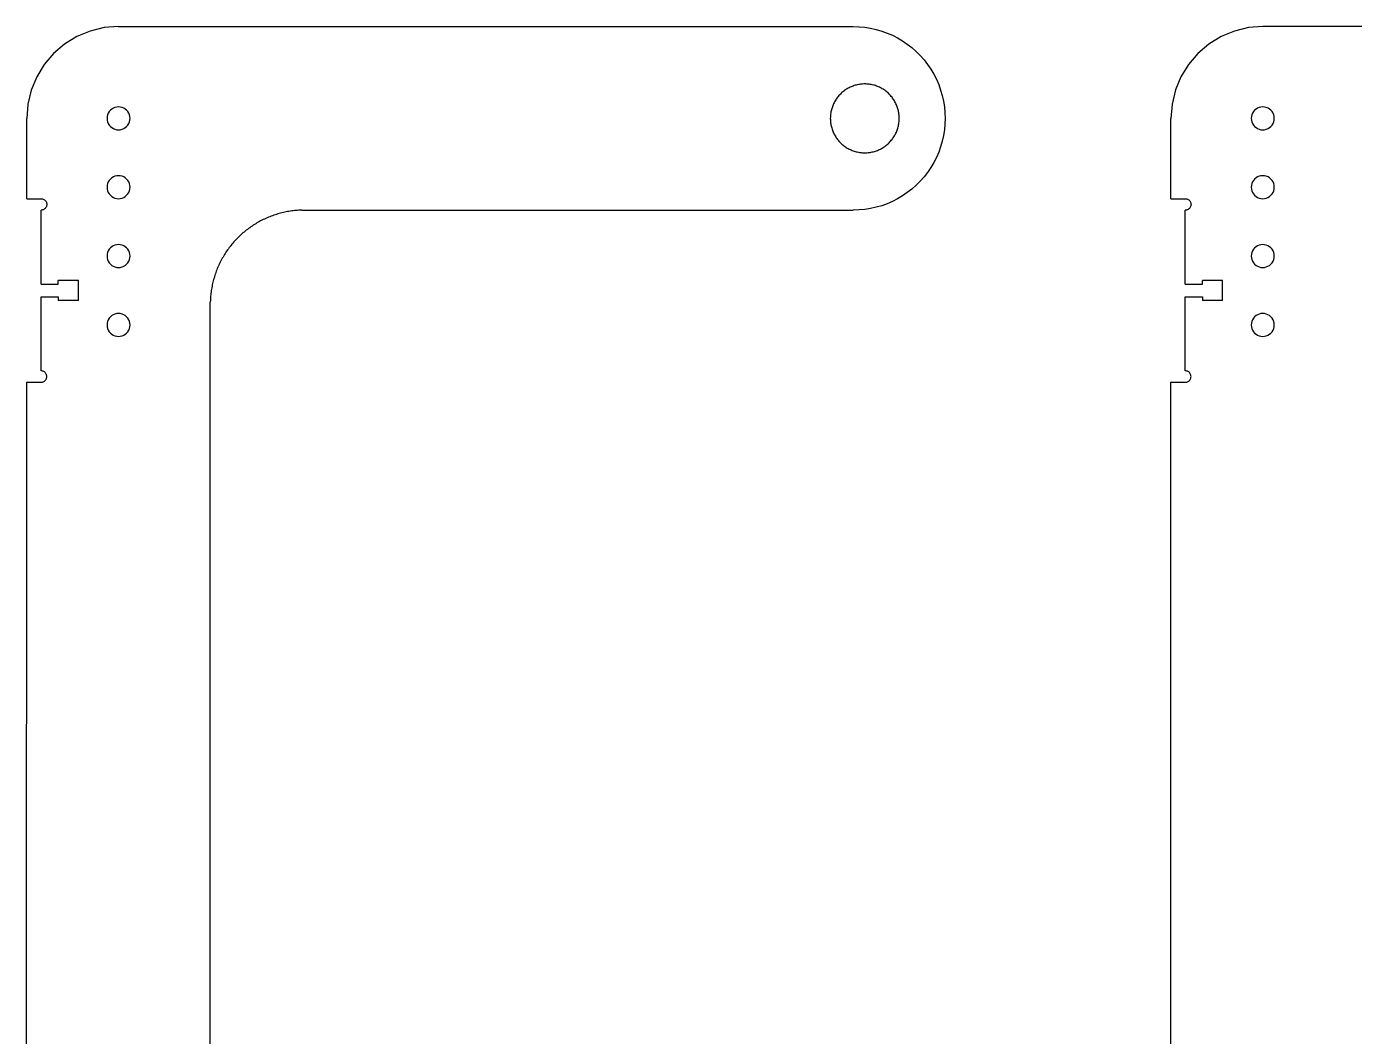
# Model space of a CAD drawing. Extents: x -81 to 81, y -45 to 45.
# Drawn here: x -4.81 to 24.1, y -22.81 to -0.81 of the extents above; entities that cross this region are included whole.
import ezdxf

# ---------------------------------------------------------------- set-up
doc = ezdxf.new("R2010")
doc.units = 0
doc.header["$MEASUREMENT"] = 0
doc.layers.get('0').update_dxf_attribs({"linetype": 'CONTINUOUS'})

msp = doc.modelspace()

# ---------------------------------------------------------------- linework, layer by layer
for p, q in [((-3.123, -0.835), (-3.428, -0.909)), ((-2.81, -0.811), (-3.123, -0.835)), ((-2.81, -0.811), (13.19, -0.811)), ((13.19, -0.811), (13.316, -0.815)), ((13.316, -0.815), (13.441, -0.827)), ((13.441, -0.827), (13.565, -0.847)), ((13.565, -0.847), (13.688, -0.874)), ((21.794, -0.835), (21.489, -0.908)), ((22.107, -0.811), (21.794, -0.835)), ((38.107, -0.811), (22.107, -0.811)), ((-3.718, -1.029), (-3.985, -1.193)), ((-3.428, -0.909), (-3.718, -1.029)), ((13.688, -0.874), (13.808, -0.909)), ((13.808, -0.909), (13.927, -0.952)), ((13.927, -0.952), (14.042, -1.002)), ((14.042, -1.002), (14.154, -1.059)), ((14.154, -1.059), (14.262, -1.123)), ((14.262, -1.123), (14.366, -1.193)), ((21.199, -1.029), (20.932, -1.193)), ((21.489, -0.908), (21.199, -1.029)), ((-4.224, -1.396), (-4.428, -1.635)), ((-3.985, -1.193), (-4.224, -1.396)), ((14.366, -1.193), (14.465, -1.27)), ((14.465, -1.27), (14.559, -1.353)), ((14.559, -1.353), (14.648, -1.442)), ((14.648, -1.442), (14.731, -1.536)), ((20.693, -1.396), (20.489, -1.635)), ((20.932, -1.193), (20.693, -1.396)), ((-4.428, -1.635), (-4.592, -1.903)), ((14.731, -1.536), (14.808, -1.636)), ((14.808, -1.636), (14.879, -1.74)), ((20.489, -1.635), (20.325, -1.903)), ((-4.592, -1.903), (-4.712, -2.193)), ((14.879, -1.74), (14.943, -1.848)), ((14.943, -1.848), (15, -1.96)), ((15, -1.96), (15.05, -2.075)), ((20.325, -1.903), (20.205, -2.192)), ((-4.712, -2.193), (-4.785, -2.498)), ((12.894, -2.298), (12.878, -2.315)), ((12.91, -2.281), (12.894, -2.298)), ((12.927, -2.264), (12.91, -2.281)), ((12.944, -2.249), (12.927, -2.264)), ((12.962, -2.233), (12.944, -2.249)), ((12.981, -2.219), (12.962, -2.233)), ((12.999, -2.204), (12.981, -2.219)), ((13.019, -2.191), (12.999, -2.204)), ((13.038, -2.178), (13.019, -2.191)), ((13.058, -2.166), (13.038, -2.178)), ((13.079, -2.154), (13.058, -2.166)), ((13.1, -2.143), (13.079, -2.154)), ((13.121, -2.133), (13.1, -2.143)), ((13.142, -2.123), (13.121, -2.133)), ((13.164, -2.114), (13.142, -2.123)), ((13.186, -2.106), (13.164, -2.114)), ((13.208, -2.098), (13.186, -2.106)), ((13.231, -2.091), (13.208, -2.098)), ((13.254, -2.085), (13.231, -2.091)), ((13.277, -2.079), (13.254, -2.085)), ((13.3, -2.075), (13.277, -2.079)), ((13.323, -2.07), (13.3, -2.075)), ((13.346, -2.067), (13.323, -2.07)), ((13.37, -2.065), (13.346, -2.067)), ((13.393, -2.063), (13.37, -2.065)), ((13.417, -2.062), (13.393, -2.063)), ((13.44, -2.061), (13.417, -2.062)), ((13.464, -2.062), (13.44, -2.061)), ((13.487, -2.063), (13.464, -2.062)), ((13.511, -2.065), (13.487, -2.063)), ((13.534, -2.067), (13.511, -2.065)), ((13.558, -2.07), (13.534, -2.067)), ((13.581, -2.075), (13.558, -2.07)), ((13.604, -2.079), (13.581, -2.075)), ((13.627, -2.085), (13.604, -2.079)), ((13.65, -2.091), (13.627, -2.085)), ((13.672, -2.098), (13.65, -2.091)), ((13.694, -2.106), (13.672, -2.098)), ((13.716, -2.114), (13.694, -2.106)), ((13.738, -2.123), (13.716, -2.114)), ((13.76, -2.133), (13.738, -2.123)), ((13.781, -2.143), (13.76, -2.133)), ((13.802, -2.154), (13.781, -2.143)), ((13.822, -2.166), (13.802, -2.154)), ((13.842, -2.178), (13.822, -2.166)), ((13.862, -2.191), (13.842, -2.178)), ((13.881, -2.205), (13.862, -2.191)), ((13.9, -2.219), (13.881, -2.205)), ((13.918, -2.233), (13.9, -2.219)), ((13.936, -2.249), (13.918, -2.233)), ((13.954, -2.265), (13.936, -2.249)), ((13.971, -2.281), (13.954, -2.265)), ((13.987, -2.298), (13.971, -2.281)), ((14.003, -2.315), (13.987, -2.298)), ((15.05, -2.075), (15.092, -2.193)), ((15.092, -2.193), (15.127, -2.314)), ((20.205, -2.192), (20.132, -2.498)), ((-4.785, -2.498), (-4.81, -2.811)), ((-2.923, -2.588), (-2.957, -2.608)), ((-2.887, -2.573), (-2.923, -2.588)), ((-2.849, -2.564), (-2.887, -2.573)), ((-2.81, -2.561), (-2.849, -2.564)), ((-2.771, -2.564), (-2.81, -2.561)), ((-2.733, -2.573), (-2.771, -2.564)), ((-2.696, -2.588), (-2.733, -2.573)), ((-2.663, -2.608), (-2.696, -2.588)), ((12.72, -2.602), (12.714, -2.625)), ((12.727, -2.579), (12.72, -2.602)), ((12.735, -2.557), (12.727, -2.579)), ((12.743, -2.535), (12.735, -2.557)), ((12.752, -2.513), (12.743, -2.535)), ((12.762, -2.492), (12.752, -2.513)), ((12.772, -2.471), (12.762, -2.492)), ((12.783, -2.45), (12.772, -2.471)), ((12.795, -2.429), (12.783, -2.45)), ((12.807, -2.409), (12.795, -2.429)), ((12.82, -2.39), (12.807, -2.409)), ((12.833, -2.37), (12.82, -2.39)), ((12.848, -2.352), (12.833, -2.37)), ((12.862, -2.333), (12.848, -2.352)), ((12.878, -2.315), (12.862, -2.333)), ((14.018, -2.333), (14.003, -2.315)), ((14.033, -2.352), (14.018, -2.333)), ((14.047, -2.37), (14.033, -2.352)), ((14.061, -2.39), (14.047, -2.37)), ((14.073, -2.409), (14.061, -2.39)), ((14.086, -2.43), (14.073, -2.409)), ((14.097, -2.45), (14.086, -2.43)), ((14.108, -2.471), (14.097, -2.45)), ((14.119, -2.492), (14.108, -2.471)), ((14.129, -2.513), (14.119, -2.492)), ((14.138, -2.535), (14.129, -2.513)), ((14.146, -2.557), (14.138, -2.535)), ((14.154, -2.58), (14.146, -2.557)), ((14.16, -2.602), (14.154, -2.58)), ((14.167, -2.625), (14.16, -2.602)), ((15.127, -2.314), (15.155, -2.437)), ((15.155, -2.437), (15.174, -2.561)), ((15.174, -2.561), (15.186, -2.686)), ((20.132, -2.498), (20.107, -2.811)), ((21.994, -2.588), (21.96, -2.608)), ((22.03, -2.573), (21.994, -2.588)), ((22.068, -2.564), (22.03, -2.573)), ((22.107, -2.561), (22.068, -2.564)), ((22.146, -2.564), (22.107, -2.561)), ((22.184, -2.573), (22.146, -2.564)), ((22.221, -2.588), (22.184, -2.573)), ((22.254, -2.608), (22.221, -2.588)), ((-4.81, -4.561), (-4.81, -2.811)), ((-3.057, -2.771), (-3.06, -2.811)), ((-3.06, -2.811), (-3.057, -2.85)), ((-3.048, -2.733), (-3.057, -2.771)), ((-3.057, -2.85), (-3.048, -2.888)), ((-3.033, -2.697), (-3.048, -2.733)), ((-3.048, -2.888), (-3.033, -2.924)), ((-3.012, -2.664), (-3.033, -2.697)), ((-2.987, -2.634), (-3.012, -2.664)), ((-2.957, -2.608), (-2.987, -2.634)), ((-2.633, -2.634), (-2.663, -2.608)), ((-2.608, -2.664), (-2.633, -2.634)), ((-2.587, -2.697), (-2.608, -2.664)), ((-2.572, -2.733), (-2.587, -2.697)), ((-2.587, -2.924), (-2.572, -2.888)), ((-2.563, -2.772), (-2.572, -2.733)), ((-2.572, -2.888), (-2.563, -2.85)), ((-2.56, -2.811), (-2.563, -2.772)), ((-2.563, -2.85), (-2.56, -2.811)), ((12.691, -2.788), (12.69, -2.811)), ((12.69, -2.811), (12.691, -2.835)), ((12.692, -2.764), (12.691, -2.788)), ((12.691, -2.835), (12.692, -2.858)), ((12.694, -2.741), (12.692, -2.764)), ((12.692, -2.858), (12.694, -2.882)), ((12.696, -2.717), (12.694, -2.741)), ((12.694, -2.882), (12.696, -2.905)), ((12.699, -2.694), (12.696, -2.717)), ((12.704, -2.671), (12.699, -2.694)), ((12.708, -2.648), (12.704, -2.671)), ((12.714, -2.625), (12.708, -2.648)), ((14.172, -2.648), (14.167, -2.625)), ((14.177, -2.671), (14.172, -2.648)), ((14.181, -2.694), (14.177, -2.671)), ((14.184, -2.717), (14.181, -2.694)), ((14.187, -2.741), (14.184, -2.717)), ((14.184, -2.905), (14.187, -2.882)), ((14.189, -2.764), (14.187, -2.741)), ((14.187, -2.882), (14.189, -2.858)), ((14.19, -2.788), (14.189, -2.764)), ((14.189, -2.858), (14.19, -2.835)), ((14.19, -2.811), (14.19, -2.788)), ((14.19, -2.835), (14.19, -2.811)), ((15.186, -2.686), (15.19, -2.811)), ((15.19, -2.811), (15.186, -2.937)), ((20.107, -4.561), (20.107, -2.811)), ((21.86, -2.771), (21.857, -2.811)), ((21.857, -2.811), (21.86, -2.85)), ((21.869, -2.733), (21.86, -2.771)), ((21.86, -2.85), (21.869, -2.888)), ((21.884, -2.697), (21.869, -2.733)), ((21.869, -2.888), (21.884, -2.924)), ((21.905, -2.664), (21.884, -2.697)), ((21.93, -2.634), (21.905, -2.664)), ((21.96, -2.608), (21.93, -2.634)), ((22.284, -2.634), (22.254, -2.608)), ((22.309, -2.664), (22.284, -2.634)), ((22.33, -2.697), (22.309, -2.664)), ((22.345, -2.733), (22.33, -2.697)), ((22.33, -2.924), (22.345, -2.888)), ((22.354, -2.772), (22.345, -2.733)), ((22.345, -2.888), (22.354, -2.85)), ((22.357, -2.811), (22.354, -2.772)), ((22.354, -2.85), (22.357, -2.811)), ((-3.033, -2.924), (-3.012, -2.958)), ((-3.012, -2.958), (-2.987, -2.987)), ((-2.987, -2.987), (-2.957, -3.013)), ((-2.957, -3.013), (-2.923, -3.033)), ((-2.923, -3.033), (-2.887, -3.048)), ((-2.887, -3.048), (-2.849, -3.058)), ((-2.849, -3.058), (-2.81, -3.061)), ((-2.81, -3.061), (-2.771, -3.058)), ((-2.771, -3.058), (-2.733, -3.048)), ((-2.733, -3.048), (-2.696, -3.033)), ((-2.696, -3.033), (-2.663, -3.013)), ((-2.663, -3.013), (-2.633, -2.987)), ((-2.633, -2.987), (-2.608, -2.958)), ((-2.608, -2.958), (-2.587, -2.924)), ((12.696, -2.905), (12.699, -2.929)), ((12.699, -2.929), (12.703, -2.952)), ((12.703, -2.952), (12.708, -2.975)), ((12.708, -2.975), (12.714, -2.998)), ((12.714, -2.998), (12.72, -3.02)), ((12.72, -3.02), (12.727, -3.043)), ((12.727, -3.043), (12.735, -3.065)), ((12.735, -3.065), (12.743, -3.087)), ((12.743, -3.087), (12.752, -3.109)), ((12.752, -3.109), (12.762, -3.131)), ((12.762, -3.131), (12.772, -3.152)), ((12.772, -3.152), (12.783, -3.173)), ((12.783, -3.173), (12.795, -3.193)), ((14.086, -3.193), (14.097, -3.173)), ((14.097, -3.173), (14.108, -3.152)), ((14.108, -3.152), (14.119, -3.131)), ((14.119, -3.131), (14.128, -3.109)), ((14.128, -3.109), (14.138, -3.087)), ((14.138, -3.087), (14.146, -3.065)), ((14.146, -3.065), (14.153, -3.043)), ((14.153, -3.043), (14.16, -3.021)), ((14.16, -3.021), (14.167, -2.998)), ((14.167, -2.998), (14.172, -2.975)), ((14.172, -2.975), (14.177, -2.952)), ((14.177, -2.952), (14.181, -2.929)), ((14.181, -2.929), (14.184, -2.905)), ((15.174, -3.062), (15.155, -3.186)), ((15.186, -2.937), (15.174, -3.062)), ((21.884, -2.924), (21.905, -2.958)), ((21.905, -2.958), (21.93, -2.987)), ((21.93, -2.987), (21.96, -3.013)), ((21.96, -3.013), (21.994, -3.033)), ((21.994, -3.033), (22.03, -3.048)), ((22.03, -3.048), (22.068, -3.058)), ((22.068, -3.058), (22.107, -3.061)), ((22.107, -3.061), (22.146, -3.058)), ((22.146, -3.058), (22.184, -3.048)), ((22.184, -3.048), (22.221, -3.033)), ((22.221, -3.033), (22.254, -3.013)), ((22.254, -3.013), (22.284, -2.987)), ((22.284, -2.987), (22.309, -2.958)), ((22.309, -2.958), (22.33, -2.924)), ((12.795, -3.193), (12.807, -3.213)), ((12.807, -3.213), (12.82, -3.233)), ((12.82, -3.233), (12.833, -3.252)), ((12.833, -3.252), (12.848, -3.271)), ((12.848, -3.271), (12.862, -3.289)), ((12.862, -3.289), (12.878, -3.307)), ((12.878, -3.307), (12.893, -3.325)), ((12.893, -3.325), (12.91, -3.342)), ((12.91, -3.342), (12.927, -3.358)), ((12.927, -3.358), (12.944, -3.374)), ((12.944, -3.374), (12.962, -3.389)), ((12.962, -3.389), (12.98, -3.404)), ((12.98, -3.404), (12.999, -3.418)), ((12.999, -3.418), (13.019, -3.432)), ((13.019, -3.432), (13.038, -3.444)), ((13.038, -3.444), (13.058, -3.457)), ((13.058, -3.457), (13.079, -3.468)), ((13.079, -3.468), (13.1, -3.479)), ((13.781, -3.48), (13.801, -3.469)), ((13.801, -3.469), (13.822, -3.457)), ((13.822, -3.457), (13.842, -3.445)), ((13.842, -3.445), (13.862, -3.432)), ((13.862, -3.432), (13.881, -3.418)), ((13.881, -3.418), (13.9, -3.404)), ((13.9, -3.404), (13.918, -3.389)), ((13.918, -3.389), (13.936, -3.374)), ((13.936, -3.374), (13.954, -3.358)), ((13.954, -3.358), (13.97, -3.342)), ((13.97, -3.342), (13.987, -3.325)), ((13.987, -3.325), (14.003, -3.307)), ((14.003, -3.307), (14.018, -3.289)), ((14.018, -3.289), (14.033, -3.271)), ((14.033, -3.271), (14.047, -3.252)), ((14.047, -3.252), (14.06, -3.233)), ((14.06, -3.233), (14.073, -3.213)), ((14.073, -3.213), (14.086, -3.193)), ((15.092, -3.429), (15.05, -3.548)), ((15.127, -3.309), (15.092, -3.429)), ((15.155, -3.186), (15.127, -3.309)), ((13.1, -3.479), (13.121, -3.49)), ((13.121, -3.49), (13.142, -3.5)), ((13.142, -3.5), (13.164, -3.509)), ((13.164, -3.509), (13.186, -3.517)), ((13.186, -3.517), (13.208, -3.525)), ((13.208, -3.525), (13.231, -3.531)), ((13.231, -3.531), (13.254, -3.538)), ((13.254, -3.538), (13.277, -3.543)), ((13.277, -3.543), (13.3, -3.548)), ((13.3, -3.548), (13.323, -3.552)), ((13.323, -3.552), (13.346, -3.555)), ((13.346, -3.555), (13.37, -3.558)), ((13.37, -3.558), (13.393, -3.56)), ((13.393, -3.56), (13.417, -3.561)), ((13.417, -3.561), (13.44, -3.561)), ((13.44, -3.561), (13.464, -3.561)), ((13.464, -3.561), (13.487, -3.56)), ((13.487, -3.56), (13.511, -3.558)), ((13.511, -3.558), (13.534, -3.555)), ((13.534, -3.555), (13.557, -3.552)), ((13.557, -3.552), (13.581, -3.548)), ((13.581, -3.548), (13.604, -3.543)), ((13.604, -3.543), (13.627, -3.538)), ((13.627, -3.538), (13.649, -3.531)), ((13.649, -3.531), (13.672, -3.525)), ((13.672, -3.525), (13.694, -3.517)), ((13.694, -3.517), (13.716, -3.509)), ((13.716, -3.509), (13.738, -3.5)), ((13.738, -3.5), (13.759, -3.49)), ((13.759, -3.49), (13.781, -3.48)), ((15, -3.663), (14.943, -3.775)), ((15.05, -3.548), (15, -3.663)), ((14.808, -3.987), (14.731, -4.086)), ((14.879, -3.883), (14.808, -3.987)), ((14.943, -3.775), (14.879, -3.883)), ((-3.057, -4.271), (-3.06, -4.311)), ((-3.06, -4.311), (-3.057, -4.35)), ((-3.048, -4.233), (-3.057, -4.271)), ((-3.033, -4.197), (-3.048, -4.233)), ((-3.012, -4.164), (-3.033, -4.197)), ((-2.987, -4.134), (-3.012, -4.164)), ((-2.957, -4.108), (-2.987, -4.134)), ((-2.923, -4.088), (-2.957, -4.108)), ((-2.887, -4.073), (-2.923, -4.088)), ((-2.849, -4.064), (-2.887, -4.073)), ((-2.81, -4.061), (-2.849, -4.064)), ((-2.771, -4.064), (-2.81, -4.061)), ((-2.733, -4.073), (-2.771, -4.064)), ((-2.696, -4.088), (-2.733, -4.073)), ((-2.663, -4.108), (-2.696, -4.088)), ((-2.633, -4.134), (-2.663, -4.108)), ((-2.608, -4.164), (-2.633, -4.134)), ((-2.587, -4.197), (-2.608, -4.164)), ((-2.572, -4.233), (-2.587, -4.197)), ((-2.563, -4.272), (-2.572, -4.233)), ((-2.56, -4.311), (-2.563, -4.272)), ((-2.563, -4.35), (-2.56, -4.311)), ((14.559, -4.269), (14.465, -4.352)), ((14.648, -4.18), (14.559, -4.269)), ((14.731, -4.086), (14.648, -4.18)), ((21.86, -4.271), (21.857, -4.311)), ((21.857, -4.311), (21.86, -4.35)), ((21.869, -4.233), (21.86, -4.271)), ((21.884, -4.197), (21.869, -4.233)), ((21.905, -4.164), (21.884, -4.197)), ((21.93, -4.134), (21.905, -4.164)), ((21.96, -4.108), (21.93, -4.134)), ((21.994, -4.088), (21.96, -4.108)), ((22.03, -4.073), (21.994, -4.088)), ((22.068, -4.064), (22.03, -4.073)), ((22.107, -4.061), (22.068, -4.064)), ((22.146, -4.064), (22.107, -4.061)), ((22.184, -4.073), (22.146, -4.064)), ((22.221, -4.088), (22.184, -4.073)), ((22.254, -4.108), (22.221, -4.088)), ((22.284, -4.134), (22.254, -4.108)), ((22.309, -4.164), (22.284, -4.134)), ((22.33, -4.197), (22.309, -4.164)), ((22.345, -4.233), (22.33, -4.197)), ((22.354, -4.272), (22.345, -4.233)), ((22.357, -4.311), (22.354, -4.272)), ((22.354, -4.35), (22.357, -4.311)), ((-4.81, -4.561), (-4.497, -4.561)), ((-4.497, -4.561), (-4.481, -4.562)), ((-4.481, -4.562), (-4.465, -4.565)), ((-4.465, -4.565), (-4.45, -4.57)), ((-4.45, -4.57), (-4.435, -4.577)), ((-4.435, -4.577), (-4.421, -4.586)), ((-4.421, -4.586), (-4.409, -4.597)), ((-4.409, -4.597), (-4.398, -4.609)), ((-4.398, -4.609), (-4.389, -4.623)), ((-4.389, -4.623), (-4.382, -4.638)), ((-3.057, -4.35), (-3.048, -4.388)), ((-3.048, -4.388), (-3.033, -4.424)), ((-3.033, -4.424), (-3.012, -4.458)), ((-3.012, -4.458), (-2.987, -4.487)), ((-2.987, -4.487), (-2.957, -4.513)), ((-2.957, -4.513), (-2.923, -4.533)), ((-2.923, -4.533), (-2.887, -4.548)), ((-2.887, -4.548), (-2.849, -4.558)), ((-2.849, -4.558), (-2.81, -4.561)), ((-2.81, -4.561), (-2.771, -4.558)), ((-2.771, -4.558), (-2.733, -4.548)), ((-2.733, -4.548), (-2.696, -4.533)), ((-2.696, -4.533), (-2.663, -4.513)), ((-2.663, -4.513), (-2.633, -4.487)), ((-2.633, -4.487), (-2.608, -4.458)), ((-2.608, -4.458), (-2.587, -4.424)), ((-2.587, -4.424), (-2.572, -4.388)), ((-2.572, -4.388), (-2.563, -4.35)), ((14.042, -4.621), (13.926, -4.671)), ((14.154, -4.564), (14.042, -4.621)), ((14.262, -4.5), (14.154, -4.564)), ((14.366, -4.429), (14.262, -4.5)), ((14.465, -4.352), (14.366, -4.429)), ((20.107, -4.561), (20.42, -4.561)), ((20.42, -4.561), (20.436, -4.562)), ((20.436, -4.562), (20.452, -4.565)), ((20.452, -4.565), (20.467, -4.57)), ((20.467, -4.57), (20.482, -4.577)), ((20.482, -4.577), (20.496, -4.586)), ((20.496, -4.586), (20.508, -4.597)), ((20.508, -4.597), (20.519, -4.609)), ((20.519, -4.609), (20.528, -4.623)), ((20.528, -4.623), (20.535, -4.638)), ((21.86, -4.35), (21.869, -4.388)), ((21.869, -4.388), (21.884, -4.424)), ((21.884, -4.424), (21.905, -4.458)), ((21.905, -4.458), (21.93, -4.487)), ((21.93, -4.487), (21.96, -4.513)), ((21.96, -4.513), (21.993, -4.533)), ((21.993, -4.533), (22.03, -4.548)), ((22.03, -4.548), (22.068, -4.558)), ((22.068, -4.558), (22.107, -4.561)), ((22.107, -4.561), (22.146, -4.558)), ((22.146, -4.558), (22.184, -4.548)), ((22.184, -4.548), (22.22, -4.533)), ((22.22, -4.533), (22.254, -4.513)), ((22.254, -4.513), (22.284, -4.487)), ((22.284, -4.487), (22.309, -4.458)), ((22.309, -4.458), (22.33, -4.424)), ((22.33, -4.424), (22.345, -4.388)), ((22.345, -4.388), (22.354, -4.35)), ((-4.481, -4.809), (-4.498, -4.811)), ((-4.498, -6.42), (-4.498, -4.811)), ((-4.465, -4.806), (-4.481, -4.809)), ((-4.45, -4.801), (-4.465, -4.806)), ((-4.435, -4.794), (-4.45, -4.801)), ((-4.421, -4.785), (-4.435, -4.794)), ((-4.409, -4.774), (-4.421, -4.785)), ((-4.398, -4.762), (-4.409, -4.774)), ((-4.389, -4.748), (-4.398, -4.762)), ((-4.382, -4.733), (-4.389, -4.748)), ((-4.382, -4.638), (-4.377, -4.653)), ((-4.377, -4.718), (-4.382, -4.733)), ((-4.377, -4.653), (-4.374, -4.669)), ((-4.374, -4.702), (-4.377, -4.718)), ((-4.374, -4.669), (-4.373, -4.686)), ((-4.373, -4.686), (-4.374, -4.702)), ((0.6, -4.912), (0.57, -4.922)), ((0.629, -4.902), (0.6, -4.912)), ((0.659, -4.893), (0.629, -4.902)), ((0.689, -4.885), (0.659, -4.893)), ((0.719, -4.877), (0.689, -4.885)), ((0.749, -4.869), (0.719, -4.877)), ((0.78, -4.862), (0.749, -4.869)), ((0.81, -4.855), (0.78, -4.862)), ((0.84, -4.849), (0.81, -4.855)), ((0.871, -4.843), (0.84, -4.849)), ((0.902, -4.837), (0.871, -4.843)), ((0.932, -4.833), (0.902, -4.837)), ((0.963, -4.828), (0.932, -4.833)), ((0.994, -4.824), (0.963, -4.828)), ((1.025, -4.821), (0.994, -4.824)), ((1.056, -4.818), (1.025, -4.821)), ((1.087, -4.815), (1.056, -4.818)), ((1.118, -4.813), (1.087, -4.815)), ((1.149, -4.811), (1.118, -4.813)), ((1.18, -4.81), (1.149, -4.811)), ((1.18, -4.81), (13.19, -4.811)), ((13.316, -4.807), (13.19, -4.811)), ((13.441, -4.796), (13.316, -4.807)), ((13.565, -4.776), (13.441, -4.796)), ((13.687, -4.748), (13.565, -4.776)), ((13.808, -4.713), (13.687, -4.748)), ((13.926, -4.671), (13.808, -4.713)), ((20.436, -4.809), (20.419, -4.811)), ((20.419, -6.42), (20.419, -4.811)), ((20.452, -4.806), (20.436, -4.809)), ((20.467, -4.801), (20.452, -4.806)), ((20.482, -4.794), (20.467, -4.801)), ((20.496, -4.785), (20.482, -4.794)), ((20.508, -4.774), (20.496, -4.785)), ((20.519, -4.762), (20.508, -4.774)), ((20.528, -4.748), (20.519, -4.762)), ((20.535, -4.733), (20.528, -4.748)), ((20.535, -4.638), (20.54, -4.653)), ((20.54, -4.718), (20.535, -4.733)), ((20.54, -4.653), (20.543, -4.669)), ((20.543, -4.702), (20.54, -4.718)), ((20.543, -4.669), (20.544, -4.686)), ((20.544, -4.686), (20.543, -4.702)), ((0.047, -5.192), (0.021, -5.21)), ((0.072, -5.174), (0.047, -5.192)), ((0.098, -5.157), (0.072, -5.174)), ((0.124, -5.139), (0.098, -5.157)), ((0.15, -5.123), (0.124, -5.139)), ((0.177, -5.106), (0.15, -5.123)), ((0.203, -5.09), (0.177, -5.106)), ((0.23, -5.075), (0.203, -5.09)), ((0.257, -5.06), (0.23, -5.075)), ((0.285, -5.045), (0.257, -5.06)), ((0.313, -5.031), (0.285, -5.045)), ((0.34, -5.017), (0.313, -5.031)), ((0.369, -5.004), (0.34, -5.017)), ((0.397, -4.991), (0.369, -5.004)), ((0.425, -4.978), (0.397, -4.991)), ((0.454, -4.966), (0.425, -4.978)), ((0.483, -4.954), (0.454, -4.966)), ((0.512, -4.943), (0.483, -4.954)), ((0.541, -4.932), (0.512, -4.943)), ((0.57, -4.922), (0.541, -4.932)), ((-0.278, -5.481), (-0.299, -5.504)), ((-0.257, -5.458), (-0.278, -5.481)), ((-0.236, -5.436), (-0.257, -5.458)), ((-0.214, -5.413), (-0.236, -5.436)), ((-0.192, -5.391), (-0.214, -5.413)), ((-0.169, -5.37), (-0.192, -5.391)), ((-0.147, -5.349), (-0.169, -5.37)), ((-0.124, -5.328), (-0.147, -5.349)), ((-0.1, -5.307), (-0.124, -5.328)), ((-0.076, -5.287), (-0.1, -5.307)), ((-0.052, -5.267), (-0.076, -5.287)), ((-0.028, -5.248), (-0.052, -5.267)), ((-0.003, -5.229), (-0.028, -5.248)), ((0.021, -5.21), (-0.003, -5.229)), ((-3.057, -5.771), (-3.06, -5.811)), ((-3.048, -5.733), (-3.057, -5.771)), ((-3.033, -5.697), (-3.048, -5.733)), ((-3.012, -5.664), (-3.033, -5.697)), ((-2.987, -5.634), (-3.012, -5.664)), ((-2.957, -5.608), (-2.987, -5.634)), ((-2.924, -5.588), (-2.957, -5.608)), ((-2.887, -5.573), (-2.924, -5.588)), ((-2.849, -5.564), (-2.887, -5.573)), ((-2.81, -5.561), (-2.849, -5.564)), ((-2.771, -5.564), (-2.81, -5.561)), ((-2.733, -5.573), (-2.771, -5.564)), ((-2.697, -5.588), (-2.733, -5.573)), ((-2.663, -5.608), (-2.697, -5.588)), ((-2.633, -5.634), (-2.663, -5.608)), ((-2.608, -5.664), (-2.633, -5.634)), ((-2.587, -5.697), (-2.608, -5.664)), ((-2.572, -5.733), (-2.587, -5.697)), ((-2.563, -5.772), (-2.572, -5.733)), ((-2.56, -5.811), (-2.563, -5.772)), ((-0.503, -5.779), (-0.519, -5.805)), ((-0.487, -5.752), (-0.503, -5.779)), ((-0.47, -5.726), (-0.487, -5.752)), ((-0.452, -5.7), (-0.47, -5.726)), ((-0.434, -5.675), (-0.452, -5.7)), ((-0.416, -5.65), (-0.434, -5.675)), ((-0.398, -5.625), (-0.416, -5.65)), ((-0.379, -5.6), (-0.398, -5.625)), ((-0.359, -5.576), (-0.379, -5.6)), ((-0.34, -5.551), (-0.359, -5.576)), ((-0.32, -5.528), (-0.34, -5.551)), ((-0.299, -5.504), (-0.32, -5.528)), ((21.86, -5.771), (21.857, -5.811)), ((21.869, -5.733), (21.86, -5.771)), ((21.884, -5.697), (21.869, -5.733)), ((21.905, -5.664), (21.884, -5.697)), ((21.93, -5.634), (21.905, -5.664)), ((21.96, -5.608), (21.93, -5.634)), ((21.993, -5.588), (21.96, -5.608)), ((22.03, -5.573), (21.993, -5.588)), ((22.068, -5.564), (22.03, -5.573)), ((22.107, -5.561), (22.068, -5.564)), ((22.146, -5.564), (22.107, -5.561)), ((22.184, -5.573), (22.146, -5.564)), ((22.22, -5.588), (22.184, -5.573)), ((22.254, -5.608), (22.22, -5.588)), ((22.284, -5.634), (22.254, -5.608)), ((22.309, -5.664), (22.284, -5.634)), ((22.33, -5.697), (22.309, -5.664)), ((22.345, -5.733), (22.33, -5.697)), ((22.354, -5.772), (22.345, -5.733)), ((22.357, -5.811), (22.354, -5.772)), ((-3.06, -5.811), (-3.057, -5.85)), ((-3.057, -5.85), (-3.048, -5.888)), ((-3.048, -5.888), (-3.033, -5.924)), ((-3.033, -5.924), (-3.012, -5.958)), ((-3.012, -5.958), (-2.987, -5.987)), ((-2.987, -5.987), (-2.957, -6.013)), ((-2.957, -6.013), (-2.924, -6.033)), ((-2.924, -6.033), (-2.887, -6.048)), ((-2.887, -6.048), (-2.849, -6.058)), ((-2.849, -6.058), (-2.81, -6.061)), ((-2.81, -6.061), (-2.771, -6.058)), ((-2.771, -6.058), (-2.733, -6.048)), ((-2.733, -6.048), (-2.697, -6.033)), ((-2.697, -6.033), (-2.663, -6.013)), ((-2.663, -6.013), (-2.633, -5.987)), ((-2.633, -5.987), (-2.608, -5.958)), ((-2.608, -5.958), (-2.587, -5.924)), ((-2.587, -5.924), (-2.572, -5.888)), ((-2.572, -5.888), (-2.563, -5.85)), ((-2.563, -5.85), (-2.56, -5.811)), ((-0.647, -6.054), (-0.659, -6.083)), ((-0.634, -6.026), (-0.647, -6.054)), ((-0.621, -5.998), (-0.634, -6.026)), ((-0.608, -5.969), (-0.621, -5.998)), ((-0.594, -5.942), (-0.608, -5.969)), ((-0.58, -5.914), (-0.594, -5.942)), ((-0.566, -5.886), (-0.58, -5.914)), ((-0.551, -5.859), (-0.566, -5.886)), ((-0.535, -5.832), (-0.551, -5.859)), ((-0.519, -5.805), (-0.535, -5.832)), ((21.857, -5.811), (21.86, -5.85)), ((21.86, -5.85), (21.869, -5.888)), ((21.869, -5.888), (21.884, -5.924)), ((21.884, -5.924), (21.905, -5.958)), ((21.905, -5.958), (21.93, -5.987)), ((21.93, -5.987), (21.96, -6.013)), ((21.96, -6.013), (21.993, -6.033)), ((21.993, -6.033), (22.03, -6.048)), ((22.03, -6.048), (22.068, -6.058)), ((22.068, -6.058), (22.107, -6.061)), ((22.107, -6.061), (22.146, -6.058)), ((22.146, -6.058), (22.184, -6.048)), ((22.184, -6.048), (22.22, -6.033)), ((22.22, -6.033), (22.254, -6.013)), ((22.254, -6.013), (22.284, -5.987)), ((22.284, -5.987), (22.309, -5.958)), ((22.309, -5.958), (22.33, -5.924)), ((22.33, -5.924), (22.345, -5.888)), ((22.345, -5.888), (22.354, -5.85)), ((22.354, -5.85), (22.357, -5.811)), ((-4.123, -6.42), (-4.123, -6.342)), ((-3.685, -6.342), (-4.123, -6.342)), ((-3.685, -6.779), (-3.685, -6.342)), ((-0.747, -6.349), (-0.754, -6.379)), ((-0.739, -6.319), (-0.747, -6.349)), ((-0.731, -6.289), (-0.739, -6.319)), ((-0.722, -6.259), (-0.731, -6.289)), ((-0.712, -6.229), (-0.722, -6.259)), ((-0.702, -6.2), (-0.712, -6.229)), ((-0.692, -6.17), (-0.702, -6.2)), ((-0.681, -6.141), (-0.692, -6.17)), ((-0.67, -6.112), (-0.681, -6.141)), ((-0.659, -6.083), (-0.67, -6.112)), ((20.794, -6.42), (20.794, -6.342)), ((21.232, -6.342), (20.794, -6.342)), ((21.232, -6.779), (21.232, -6.342)), ((-4.498, -6.42), (-4.123, -6.42)), ((-0.798, -6.624), (-0.802, -6.655)), ((-0.794, -6.593), (-0.798, -6.624)), ((-0.79, -6.562), (-0.794, -6.593)), ((-0.785, -6.532), (-0.79, -6.562)), ((-0.78, -6.501), (-0.785, -6.532)), ((-0.774, -6.47), (-0.78, -6.501)), ((-0.768, -6.44), (-0.774, -6.47)), ((-0.762, -6.409), (-0.768, -6.44)), ((-0.754, -6.379), (-0.762, -6.409)), ((20.419, -6.42), (20.794, -6.42)), ((-4.498, -6.701), (-4.123, -6.701)), ((-4.498, -8.311), (-4.498, -6.701)), ((-4.123, -6.701), (-4.123, -6.779)), ((-3.685, -6.779), (-4.123, -6.779)), ((-0.814, -38.81), (-0.811, -6.81)), ((-0.81, -6.779), (-0.811, -6.81)), ((-0.809, -6.748), (-0.81, -6.779)), ((-0.807, -6.717), (-0.809, -6.748)), ((-0.804, -6.686), (-0.807, -6.717)), ((-0.802, -6.655), (-0.804, -6.686)), ((20.419, -6.701), (20.794, -6.701)), ((20.419, -8.311), (20.419, -6.701)), ((20.794, -6.701), (20.794, -6.779)), ((21.232, -6.779), (20.794, -6.779)), ((-3.033, -7.197), (-3.048, -7.233)), ((-3.012, -7.164), (-3.033, -7.197)), ((-2.987, -7.134), (-3.012, -7.164)), ((-2.957, -7.108), (-2.987, -7.134)), ((-2.924, -7.088), (-2.957, -7.108)), ((-2.887, -7.073), (-2.924, -7.088)), ((-2.849, -7.064), (-2.887, -7.073)), ((-2.81, -7.061), (-2.849, -7.064)), ((-2.771, -7.064), (-2.81, -7.061)), ((-2.733, -7.073), (-2.771, -7.064)), ((-2.697, -7.088), (-2.733, -7.073)), ((-2.663, -7.108), (-2.697, -7.088)), ((-2.633, -7.134), (-2.663, -7.108)), ((-2.608, -7.164), (-2.633, -7.134)), ((-2.587, -7.197), (-2.608, -7.164)), ((-2.572, -7.233), (-2.587, -7.197)), ((21.884, -7.197), (21.869, -7.233)), ((21.905, -7.164), (21.884, -7.197)), ((21.93, -7.134), (21.905, -7.164)), ((21.96, -7.108), (21.93, -7.134)), ((21.993, -7.088), (21.96, -7.108)), ((22.03, -7.073), (21.993, -7.088)), ((22.068, -7.064), (22.03, -7.073)), ((22.107, -7.061), (22.068, -7.064)), ((22.146, -7.064), (22.107, -7.061)), ((22.184, -7.073), (22.146, -7.064)), ((22.22, -7.088), (22.184, -7.073)), ((22.254, -7.108), (22.22, -7.088)), ((22.284, -7.134), (22.254, -7.108)), ((22.309, -7.164), (22.284, -7.134)), ((22.33, -7.197), (22.309, -7.164)), ((22.345, -7.233), (22.33, -7.197)), ((-3.057, -7.271), (-3.06, -7.311)), ((-3.06, -7.311), (-3.057, -7.35)), ((-3.048, -7.233), (-3.057, -7.271)), ((-3.057, -7.35), (-3.048, -7.388)), ((-3.048, -7.388), (-3.033, -7.424)), ((-3.033, -7.424), (-3.012, -7.458)), ((-3.012, -7.458), (-2.987, -7.487)), ((-2.987, -7.487), (-2.957, -7.513)), ((-2.957, -7.513), (-2.924, -7.533)), ((-2.697, -7.533), (-2.663, -7.513)), ((-2.663, -7.513), (-2.633, -7.487)), ((-2.633, -7.487), (-2.608, -7.458)), ((-2.608, -7.458), (-2.587, -7.424)), ((-2.587, -7.424), (-2.572, -7.388)), ((-2.563, -7.272), (-2.572, -7.233)), ((-2.572, -7.388), (-2.563, -7.35)), ((-2.56, -7.311), (-2.563, -7.272)), ((-2.563, -7.35), (-2.56, -7.311)), ((21.86, -7.271), (21.857, -7.311)), ((21.857, -7.311), (21.86, -7.35)), ((21.869, -7.233), (21.86, -7.271)), ((21.86, -7.35), (21.869, -7.388)), ((21.869, -7.388), (21.884, -7.424)), ((21.884, -7.424), (21.905, -7.458)), ((21.905, -7.458), (21.93, -7.487)), ((21.93, -7.487), (21.96, -7.513)), ((21.96, -7.513), (21.993, -7.533)), ((22.22, -7.533), (22.254, -7.513)), ((22.254, -7.513), (22.284, -7.487)), ((22.284, -7.487), (22.309, -7.458)), ((22.309, -7.458), (22.33, -7.424)), ((22.33, -7.424), (22.345, -7.388)), ((22.354, -7.272), (22.345, -7.233)), ((22.345, -7.388), (22.354, -7.35)), ((22.357, -7.311), (22.354, -7.272)), ((22.354, -7.35), (22.357, -7.311)), ((-2.924, -7.533), (-2.887, -7.548)), ((-2.887, -7.548), (-2.849, -7.558)), ((-2.849, -7.558), (-2.81, -7.561)), ((-2.81, -7.561), (-2.771, -7.558)), ((-2.771, -7.558), (-2.733, -7.548)), ((-2.733, -7.548), (-2.697, -7.533)), ((21.993, -7.533), (22.03, -7.548)), ((22.03, -7.548), (22.068, -7.558)), ((22.068, -7.558), (22.107, -7.561)), ((22.107, -7.561), (22.146, -7.558)), ((22.146, -7.558), (22.184, -7.548)), ((22.184, -7.548), (22.22, -7.533)), ((-4.481, -8.312), (-4.498, -8.311)), ((-4.465, -8.315), (-4.481, -8.312)), ((-4.45, -8.32), (-4.465, -8.315)), ((-4.435, -8.327), (-4.45, -8.32)), ((-4.422, -8.336), (-4.435, -8.327)), ((-4.409, -8.347), (-4.422, -8.336)), ((-4.399, -8.359), (-4.409, -8.347)), ((-4.39, -8.373), (-4.399, -8.359)), ((-4.382, -8.388), (-4.39, -8.373)), ((20.436, -8.312), (20.419, -8.311)), ((20.452, -8.315), (20.436, -8.312)), ((20.467, -8.32), (20.452, -8.315)), ((20.482, -8.327), (20.467, -8.32)), ((20.495, -8.336), (20.482, -8.327)), ((20.508, -8.347), (20.495, -8.336)), ((20.518, -8.359), (20.508, -8.347)), ((20.527, -8.373), (20.518, -8.359)), ((20.535, -8.388), (20.527, -8.373)), ((-4.813, -40.313), (-4.81, -8.561)), ((-4.81, -8.561), (-4.498, -8.561)), ((-4.498, -8.561), (-4.481, -8.559)), ((-4.481, -8.559), (-4.465, -8.556)), ((-4.465, -8.556), (-4.45, -8.551)), ((-4.45, -8.551), (-4.435, -8.544)), ((-4.435, -8.544), (-4.422, -8.535)), ((-4.422, -8.535), (-4.409, -8.524)), ((-4.409, -8.524), (-4.399, -8.512)), ((-4.399, -8.512), (-4.39, -8.498)), ((-4.39, -8.498), (-4.382, -8.483)), ((-4.377, -8.403), (-4.382, -8.388)), ((-4.382, -8.483), (-4.377, -8.468)), ((-4.374, -8.419), (-4.377, -8.403)), ((-4.377, -8.468), (-4.374, -8.452)), ((-4.373, -8.436), (-4.374, -8.419)), ((-4.374, -8.452), (-4.373, -8.436)), ((20.104, -40.313), (20.107, -8.561)), ((20.107, -8.561), (20.419, -8.561)), ((20.419, -8.561), (20.436, -8.559)), ((20.436, -8.559), (20.452, -8.556)), ((20.452, -8.556), (20.467, -8.551)), ((20.467, -8.551), (20.482, -8.544)), ((20.482, -8.544), (20.495, -8.535)), ((20.495, -8.535), (20.508, -8.524)), ((20.508, -8.524), (20.518, -8.512)), ((20.518, -8.512), (20.527, -8.498)), ((20.527, -8.498), (20.535, -8.483)), ((20.54, -8.403), (20.535, -8.388)), ((20.535, -8.483), (20.54, -8.468)), ((20.543, -8.419), (20.54, -8.403)), ((20.54, -8.468), (20.543, -8.452)), ((20.544, -8.436), (20.543, -8.419)), ((20.543, -8.452), (20.544, -8.436))]:
    msp.add_line(p, q)

doc.saveas('drawing.dxf')
